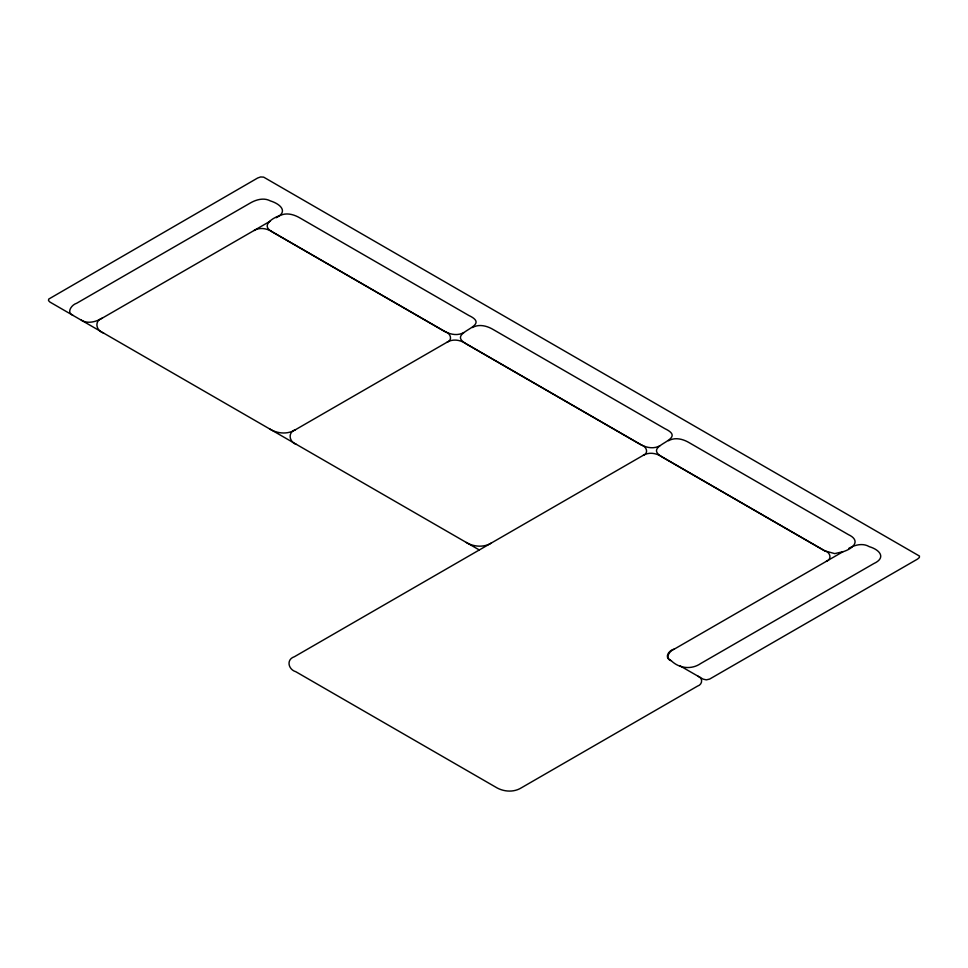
<?xml version="1.0" encoding="UTF-8"?>
<svg xmlns="http://www.w3.org/2000/svg" width="968" height="968" viewBox="0 0 968 968"><rect width="100%" height="100%" fill="white"/><g stroke="black" fill="none" stroke-linecap="round" stroke-linejoin="round"><path stroke-width="1.45" d="M276.207 217.715C288.404 211.786 280.672 204.091 270.399 200.921C263.816 197.327 255.879 199.674 249.841 203.28L76.653 303.274C71.523 304.763 66.296 312.495 72.564 315.132M466.249 542.443C473.304 546.775 484.024 547.852 491.635 542.854L643.018 455.456C649.032 453.399 646.648 446.563 641.651 445.086L464.918 343.047C446.405 331.322 493.16 326.954 468.887 315.507L300.056 218.03C294.236 214.569 286.709 212.319 280.26 215.441C273.266 217.594 260.368 225.254 271.681 231.485L445.582 331.891C450.58 333.367 452.976 340.204 446.962 342.261L295.567 429.659C287.121 432.394 289.311 442.4 296.837 444.627L479.305 549.969M472.42 327.559C479.003 323.699 487.17 325.889 493.293 329.592L664.955 428.703C689.313 440.295 642.389 444.421 660.987 456.243L825.002 550.937C830.338 552.28 832.238 559.214 826.345 561.319A24.164 13.951 0 0 1 825.825 561.634L674.986 648.717A46.936 27.104 0 0 0 674.26 649.141C668.731 650.218 663.758 657.78 670.909 660.587A19.735 11.398 0 0 0 671.49 660.938C679.439 668.573 691.709 669.771 700.663 663.54L873.862 563.545C886.071 557.967 880.408 549.993 869.264 546.654C862.887 542.818 854.901 544.839 848.851 548.336M674.26 649.141C669.747 650.798 664.58 657.599 670.909 660.587M668.489 440.755C675.071 436.895 683.226 439.085 689.349 442.787L848.307 534.566C861.084 540.519 853.728 548.42 842.85 551.796L826.345 561.319M271.681 231.485C266.369 228.158 259.218 227.25 253.725 230.686L102.33 318.097C93.884 320.831 96.062 330.838 103.6 333.065M254.052 230.505L270.411 221.067M491.139 543.133L294.453 656.703C285.935 659.462 288.258 669.529 295.833 671.731L495.434 786.972C503.166 791.836 513.548 792.744 521.462 787.758L697.468 686.143C702.574 684.606 703.252 678.036 697.952 676.208M447.119 342.164C452.601 338.824 459.655 339.768 464.918 343.047A40.426 23.341 0 0 0 467.35 344.572L639.013 443.683A40.426 23.341 0 0 0 641.651 445.086C647.217 447.906 654.259 449.031 659.874 445.728M102.088 318.242C96.001 321.848 87.943 324.062 81.421 320.263M295.325 429.804C287.472 434.62 277.284 433.688 269.649 428.933M643.188 455.359C648.669 452.02 655.723 452.964 660.987 456.243A40.305 23.268 0 0 0 663.419 457.767L822.364 549.546A40.426 23.341 0 0 0 825.002 550.949L834.767 553.611L843.055 551.675M463.817 332.532C458.191 335.823 451.149 334.71 445.582 331.891A40.329 23.293 0 0 1 442.945 330.487L274.113 233.01A40.305 23.268 0 0 1 271.681 231.485M296.402 444.373L270.193 429.248M73.072 315.435L81.252 320.166M103.153 332.81L81.602 320.36M103.709 333.125L269.54 428.872M679.935 665.803L703.131 679.137L706.325 679.851L709.617 679.088L917.604 559.044L919.358 557.52L919.443 556.056L263.647 177.132L260.61 176.95L257.645 178.015L48.703 299.1L48.509 300.576L49.9 302.04L73.011 315.399"/></g></svg>
